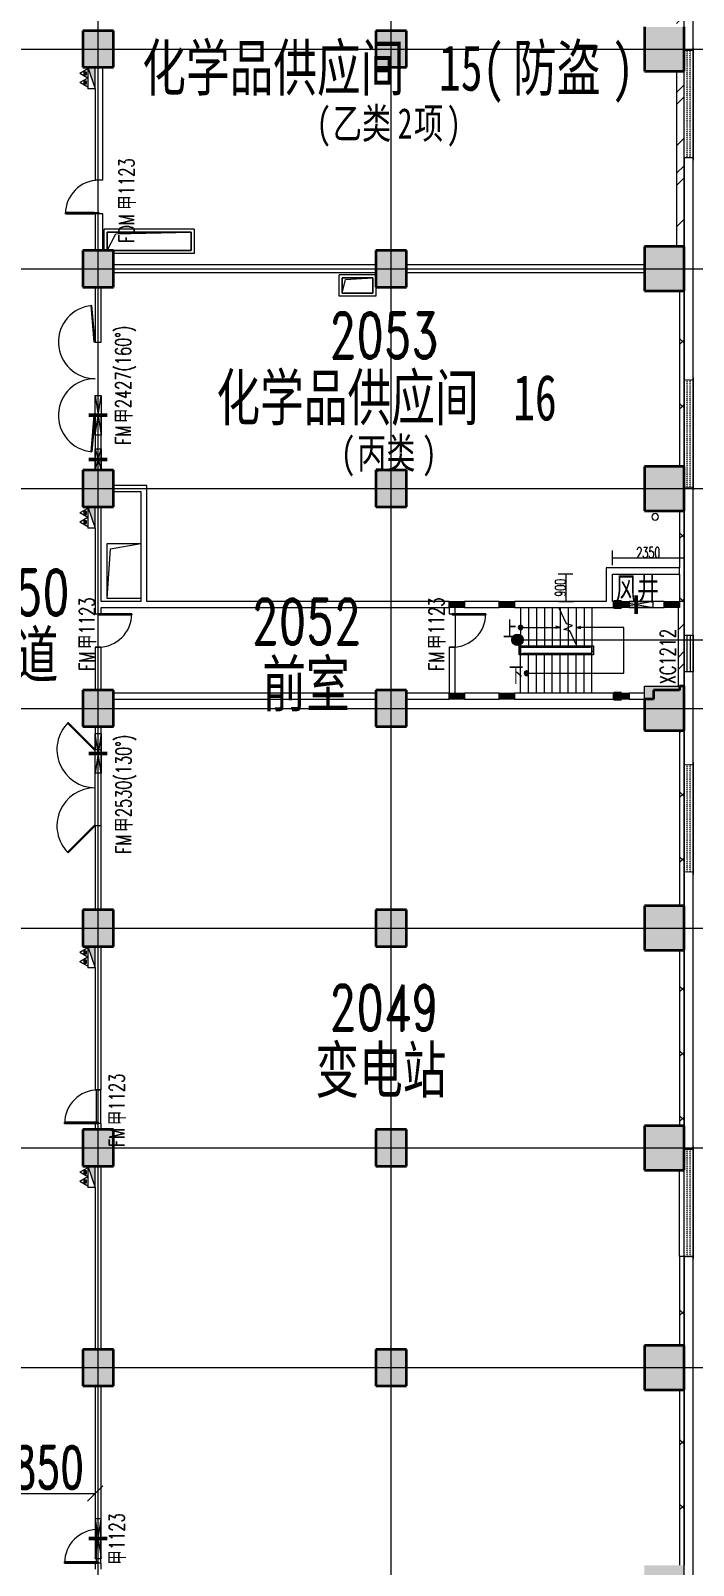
# Model space of a CAD drawing. Header units: millimetres. Extents: x -172041 to 399210, y -31706 to 192400.
# Drawn here: x 271390 to 293100, y 51125 to 101400 of the extents above; entities that cross this region are included whole.
import ezdxf

# ---------------------------------------------------------------- set-up
doc = ezdxf.new("R2010")
doc.units = ezdxf.units.MM
for name, pattern in [('DASH-2', [1.6, 0.8, -0.8]), ('架空线', [3.97, 2.38, -1.59]), ('轴网线', [22.04, 18.38, -1.83, 0, -1.83])]:
    doc.linetypes.add(name, pattern=pattern)
doc.layers.get('0').update_dxf_attribs({"color": 8})
doc.layers.get('Defpoints').update_dxf_attribs({"color": 8})
for name, color, linetype, lineweight in [('A-ANNO-DIMS', 8, 'Continuous', 9), ('A-ANNO-NOTE', 8, 'Continuous', 5), ('A-AREA-IDEN', 8, 'Continuous', 9), ('A-DETL-GENF', 8, 'Continuous', 18), ('A-DOOR', 8, 'Continuous', 5), ('A-DOOR-IDEN', 8, 'Continuous', 9), ('A-DOOR-OPNG', 8, 'Continuous', 5), ('A-FLOR', 8, 'Continuous', 5), ('A-FLOR-HRAL', 8, 'Continuous', 5), ('A-GENM', 8, 'Continuous', 5), ('A-GLAZ', 8, 'Continuous', 5), ('A-GLAZ-IDEN', 8, 'Continuous', 9), ('A-WALL', 8, 'Continuous', 5), ('A-WALL-FNSH', 8, 'Continuous', 9), ('A-WALL-PATT', 8, 'Continuous', 9), ('M-EQPM', 8, 'Continuous', 5), ('P-PIPE', 8, 'Continuous', 5), ('S-COLS', 8, 'Continuous', 5), ('S-GRID', 8, 'Continuous', 9), ('S-STRS', 8, 'Continuous', 5), ('S-STRS-MBND', 8, 'Continuous', 5)]:
    doc.layers.add(name, color=color, linetype=linetype, lineweight=lineweight)
doc.styles.add('RomanD', font='romand__.ttf', dxfattribs={"width": 0.7, "height": 1500})
doc.styles.add('RomanD_2', font='romand__.ttf', dxfattribs={"width": 0.65, "height": 350})
doc.styles.add('RomanD_3', font='romand__.ttf', dxfattribs={"width": 0.65, "height": 1400})
doc.styles.add('RomanD_4', font='romand__.ttf', dxfattribs={"width": 0.7, "height": 500})
doc.styles.add('仿宋', font='', dxfattribs={"width": 0.7, "height": 500})
doc.styles.add('仿宋_2', font='', dxfattribs={"width": 0.7, "height": 1500})
doc.styles.add('仿宋_5', font='', dxfattribs={"width": 0.7, "height": 1000})
doc.styles.add('仿宋_6', font='', dxfattribs={"width": 0.7, "height": 750})
doc.styles.add('微软雅黑', font='Microsoft YaHei.ttf', dxfattribs={"width": 0.7, "height": 500})
doc.styles.get('仿宋').set_extended_font_data('FangSong')
doc.styles.get('仿宋_2').set_extended_font_data('FangSong')
doc.styles.get('仿宋_5').set_extended_font_data('FangSong')
doc.styles.get('仿宋_6').set_extended_font_data('FangSong')
doc.dimstyles.new('0_5', dxfattribs={"dimscale": 304.8, "dimtxt": 351.251157, "dimasz": 0, "dimexe": 0.82021, "dimexo": 0.0625, "dimgap": 0, "dimtad": 1, "dimdec": 0, "dimzin": 0, "dimdsep": 46, "dimtxsty": 'RomanD_2', "dimblk1": 'NONE', "dimblk2": 'NONE', "dimsah": 1, "dimcen": 0.09, "dimazin": 0, "dimtfac": 1, "dimtdec": 4, "dimtix": 1, "dimtmove": 0, "dimatfit": 3, "dimfxl": 0.82021, "dimfxlon": 1, "dimtvp": 1, "dimtolj": 1, "dimtzin": 0, "dimlwd": 18, "dimlwe": 18, "dimarcsym": 2})
doc.dimstyles.new('对角线_-_1mm_仿宋', dxfattribs={"dimscale": 304.8, "dimtxt": 1405.004626, "dimasz": 1.64042, "dimexe": 1.64042, "dimexo": 0.0625, "dimgap": 0.492126, "dimtad": 1, "dimdec": 0, "dimzin": 0, "dimdsep": 46, "dimtxsty": 'RomanD_3', "dimblk1": 'OBLIQUE', "dimblk2": 'OBLIQUE', "dimsah": 1, "dimcen": 0.09, "dimazin": 0, "dimtfac": 1, "dimtdec": 4, "dimtix": 1, "dimtmove": 0, "dimatfit": 3, "dimfxl": 3.28084, "dimfxlon": 1, "dimtvp": 1, "dimtolj": 1, "dimtzin": 0, "dimlwd": 18, "dimlwe": 18, "dimarcsym": 2})
pattern_1 = [(45, (-5e-09, 2e-10), (-1325.825, 1325.825), []), (45, (-5e-09, 400), (-1325.825, 1325.825), []), (45, (-5e-09, 1300), (-1325.825, 1325.825), [1875, -625])]
pattern_2 = [(45, (-5e-09, 2e-10), (-1060.66, 1060.66), []), (135, (-5e-09, 2e-10), (-1060.66, -1060.66), [])]

# ---------------------------------------------------------------- blocks, each defined once
blk = doc.blocks.new('X-AR-F3-00-W-002_HLP2_rvt-1-LAY-2F-1_500-A')
at = {"layer": 'P-PIPE', "color": 96, "true_color": 0x007f00}
for start, end in [(0, 180), (180, 0)]:
    blk.add_arc((291850, 85475), 110, start, end, dxfattribs=at)
blk = doc.blocks.new('砼_柱_矩形 - 1000X1200-501527-LAY-2F-1_500-A')
at = {"layer": 'S-COLS', "lineweight": 15, "true_color": 0xc0c0c0}
blk.add_hatch(color=9, dxfattribs=at).paths.add_polyline_path([(-500, -600), (500, -600), (500, 600), (-500, 600), (-500, -100)], flags=0)
at = {"layer": 'S-COLS', "color": 7, "lineweight": 35}
for p, q in [((500, 600), (-500, 600)), ((-500, 600), (-500, -600)), ((500, -600), (500, 600)), ((-500, -600), (500, -600))]:
    blk.add_line(p, q, dxfattribs=at)
blk = doc.blocks.new('X-ST-F3-02-C-001_HLP2_rvt-1-LAY-2F-1_500-A')
at = {"layer": 'S-COLS', "true_color": 0xc0c0c0}
for points in [[(273100, 100200), (274100, 100200), (274100, 101400), (273100, 101400)], [(292550, 100075), (292800, 100075), (292800, 101525), (291500, 101525), (291500, 100075)], [(292550, 92875), (292800, 92875), (292800, 94325), (291500, 94325), (291500, 92875), (292528, 92875)], [(291500, 85675), (292800, 85675), (292800, 87125), (291500, 87125), (291500, 86529)], [(290500, 82500), (290750, 82500), (290750, 82700), (290500, 82695), (290500, 82679)], [(282700, 78600), (283700, 78600), (283700, 79800), (282700, 79800), (282700, 78880)], [(290750, 79500), (290750, 79700), (290500, 79700), (290500, 79500)], [(291500, 78475), (292800, 78475), (292800, 79925), (292650, 79925), (292650, 79800), (291800, 79800), (291800, 79500), (291500, 79500), (291500, 78887)], [(292800, 71275), (292800, 72725), (291500, 72725), (291500, 71275)], [(291500, 64075), (292800, 64075), (292800, 65525), (291500, 65525), (291500, 64760)], [(292650, 56875), (292800, 56875), (292800, 58325), (291500, 58325), (291500, 56875)], [(291500, 49675), (292800, 49675), (292800, 51125), (291500, 51125), (291500, 49800)]]:
    blk.add_hatch(color=9, dxfattribs=at).paths.add_polyline_path(points, flags=0)
at = {"layer": 'S-COLS', "true_color": 0x808080}
for points in [[(285300, 82500), (285600, 82500), (285600, 82700), (285100, 82700), (285100, 82500)], [(286990, 82500), (286990, 82700), (286740, 82700), (286740, 82500)], [(286990, 82500), (287240, 82500), (287240, 82700), (286990, 82700), (286990, 82568)], [(290750, 82500), (291000, 82500), (291000, 82700), (290750, 82700), (290750, 82657)], [(292150, 82500), (292650, 82500), (292650, 82700), (292150, 82700), (292150, 82538)], [(285600, 79500), (285600, 79700), (285100, 79700), (285100, 79500), (285300, 79500)], [(286990, 79500), (286990, 79700), (286740, 79700), (286740, 79500)], [(286990, 79500), (287240, 79500), (287240, 79700), (286990, 79700)], [(291000, 79500), (291000, 79700), (290750, 79700), (290750, 79500)], [(291527, 79500), (291800, 79500), (291800, 79800), (292650, 79800), (292650, 79925), (291500, 79925), (291500, 79500)]]:
    blk.add_hatch(color=8, dxfattribs=at).paths.add_polyline_path(points, flags=0)
at = {"layer": 'S-COLS', "color": 7, "lineweight": 35}
for p, q in [((274100, 101400), (273100, 101400)), ((273100, 101400), (273100, 100200)), ((274100, 100200), (274100, 101400)), ((291500, 101525), (291500, 100075)), ((292800, 100075), (292800, 101525)), ((273100, 100200), (274100, 100200)), ((291500, 100075), (292800, 100075)), ((292800, 94325), (291500, 94325)), ((291500, 94325), (291500, 92875)), ((292800, 92875), (292800, 94325)), ((291500, 92875), (292800, 92875)), ((292800, 87125), (291500, 87125)), ((291500, 87125), (291500, 85675)), ((292800, 85675), (292800, 87125)), ((291500, 85675), (292800, 85675)), ((290750, 82700), (290500, 82700)), ((290500, 82700), (290500, 82500)), ((290500, 82500), (290750, 82500)), ((290750, 82500), (290750, 82700)), ((283700, 79800), (282700, 79800)), ((282700, 79800), (282700, 78600)), ((283700, 78600), (283700, 79800)), ((290750, 79700), (290500, 79700)), ((290500, 79700), (290500, 79500)), ((290500, 79500), (290750, 79500)), ((290750, 79500), (290750, 79700)), ((291800, 79500), (291500, 79500)), ((291500, 79500), (291500, 78475)), ((292650, 79800), (291800, 79800)), ((291800, 79800), (291800, 79500)), ((292800, 79925), (292650, 79925)), ((292650, 79925), (292650, 79800)), ((292800, 78475), (292800, 79925)), ((282700, 78600), (283700, 78600)), ((291500, 78475), (292800, 78475)), ((292800, 72725), (291500, 72725)), ((291500, 72725), (291500, 71275)), ((292800, 71275), (292800, 72725)), ((291500, 71275), (292800, 71275)), ((292800, 65525), (291500, 65525)), ((291500, 65525), (291500, 64075)), ((292800, 64075), (292800, 65525)), ((291500, 64075), (292800, 64075)), ((292800, 58325), (291500, 58325)), ((291500, 58325), (291500, 56875)), ((292800, 56875), (292800, 58325)), ((291500, 56875), (292800, 56875))]:
    blk.add_line(p, q, dxfattribs=at)
at = {"layer": 'S-COLS', "color": 7, "lineweight": 15}
for p, q in [((285100, 82700), (285600, 82700)), ((285100, 82500), (285100, 82700)), ((285600, 82500), (285100, 82500)), ((285600, 82700), (285600, 82500)), ((286740, 82700), (286990, 82700)), ((286740, 82500), (286740, 82700)), ((286990, 82500), (286740, 82500)), ((286990, 82700), (287240, 82700)), ((286990, 82700), (286990, 82500)), ((287240, 82500), (286990, 82500)), ((287240, 82700), (287240, 82500)), ((290750, 82700), (291000, 82700)), ((291000, 82500), (290750, 82500)), ((291000, 82700), (291000, 82500)), ((292150, 82700), (292650, 82700)), ((292150, 82500), (292150, 82700)), ((292450, 82500), (292150, 82500)), ((292650, 82500), (292450, 82500)), ((292650, 82700), (292650, 82500)), ((285100, 79700), (285600, 79700)), ((285100, 79500), (285100, 79700)), ((285600, 79500), (285100, 79500)), ((285600, 79700), (285600, 79500)), ((286740, 79700), (286990, 79700)), ((286740, 79500), (286740, 79700)), ((286990, 79500), (286740, 79500)), ((286990, 79700), (287240, 79700)), ((286990, 79700), (286990, 79500)), ((287240, 79500), (286990, 79500)), ((287240, 79700), (287240, 79500)), ((290750, 79700), (291000, 79700)), ((291000, 79500), (290750, 79500)), ((291000, 79700), (291000, 79500)), ((291500, 79500), (291500, 79925)), ((291500, 79925), (292650, 79925))]:
    blk.add_line(p, q, dxfattribs=at)
at = {"lineweight": 15}
for p in [(283200, 100800), (273600, 93600), (283200, 93600), (273600, 86400), (283200, 86400), (273600, 79200), (273600, 72000), (283200, 72000), (273600, 64800), (283200, 64800), (273600, 57600), (283200, 57600)]:
    blk.add_blockref('砼_柱_矩形 - 1000X1200-501527-LAY-2F-1_500-A', p, dxfattribs=at)
blk = doc.blocks.new('栏杆扶手 - 栏杆扶手-1387014-LAY-2F-1_500-A')
at = {"layer": 'A-FLOR-HRAL', "lineweight": 15}
for p, q in [((289280, 81250), (289603, 81250)), ((289303, 81200), (289603, 81200))]:
    blk.add_line(p, q, dxfattribs=at)
blk = doc.blocks.new('顶部扶栏类型 - 顶部扶栏_内部_-1387022-LAY-2F-1_500-A')
at = {"layer": 'A-FLOR-HRAL', "lineweight": 15}
for p, q in [((287390, 81250), (287440, 81250)), ((287390, 81075), (287390, 81250)), ((287390, 80950), (287390, 81075)), ((287515, 80950), (287390, 80950)), ((287440, 81200), (287440, 81075)), ((287440, 81075), (287440, 81000)), ((287440, 81000), (287515, 81000)), ((287515, 81000), (289705, 81000)), ((287515, 81000), (287515, 80950)), ((289705, 80950), (287515, 80950)), ((289603.19314, 81200), (289603.19314, 81250)), ((289603.19314, 81250), (289705, 81250)), ((289705, 81200), (289603.19314, 81200)), ((289705, 81200), (289705, 81250)), ((289705, 81250), (289830, 81250)), ((289780, 81200), (289705, 81200)), ((289705, 81000), (289780, 81000)), ((289705, 81000), (289705, 80950)), ((289830, 80950), (289705, 80950)), ((289780, 81125), (289780, 81200)), ((289780, 81075), (289780, 81125)), ((289780, 81075), (289830, 81075)), ((289780, 81000), (289780, 81075)), ((289830, 81250), (289830, 81125)), ((289830, 81125), (289830, 81075)), ((289830, 81075), (289830, 80950))]:
    blk.add_line(p, q, dxfattribs=at)
blk = doc.blocks.new('顶部扶栏类型 - 顶部扶栏_内部_-V27-LAY-2F-1_500-A')
at = {"layer": 'A-FLOR-HRAL', "lineweight": 15}
for p, q in [((287390, 81250), (287440, 81250)), ((287390, 81075), (287390, 81250)), ((287390, 80950), (287390, 81075)), ((287515, 80950), (287390, 80950)), ((287440, 81075), (287440, 81200)), ((287440, 80975), (287440, 81075)), ((289705, 81000), (287515, 81000)), ((289705, 80950), (287515, 80950)), ((289603.19314, 81250), (289705, 81250)), ((289603.19314, 81200), (289705, 81200)), ((289705, 81250), (289830, 81250)), ((289780, 81000), (289705, 81000)), ((289830, 80950), (289705, 80950)), ((289780, 81225), (289780, 81125)), ((289780, 81125), (289780, 81075)), ((289780, 81075), (289780, 81000)), ((289830, 81250), (289830, 81125)), ((289830, 81125), (289830, 81075)), ((289830, 81075), (289830, 80950))]:
    blk.add_line(p, q, dxfattribs=at)
blk = doc.blocks.new('顶部扶栏类型 - 顶部扶栏_内部_-1387067-LAY-2F-1_500-A')
at = {"layer": 'A-FLOR-HRAL', "lineweight": 15}
for p, q in [((287440, 81200), (287440, 81250)), ((287440, 81250), (287660, 81250)), ((287660, 81200), (287440, 81200)), ((287660, 81250), (287660, 81200))]:
    blk.add_line(p, q, dxfattribs=at)
blk = doc.blocks.new('顶部扶栏类型 - 顶部扶栏_内部_-V28-LAY-2F-1_500-A')
at = {"layer": 'A-FLOR-HRAL', "lineweight": 15}
for p, q in [((287440, 81250), (287440, 81200)), ((287440, 81250), (289280, 81250)), ((287440, 81200), (289303, 81200)), ((289303, 81200), (289280, 81250))]:
    blk.add_line(p, q, dxfattribs=at)
blk = doc.blocks.new('上楼梯路径-B - 顺砌剖面-1862824-LAY-2F-1_500-A')
at = {"layer": 'A-DETL-GENF', "true_color": 0x808080}
blk.add_hatch(color=8, dxfattribs=at).paths.add_polyline_path([(0, 307), (-38, 297), (-65, 270), (-75, 232), (-65, 200), (-53, 179), (-19, 160), (19, 160), (53, 179), (72, 213), (72, 242), (65, 270), (37, 297), (19, 302)], flags=0)
at = {"layer": 'A-DETL-GENF'}
for p, q in [((-1300, 232), (-1155, 271)), ((-75, 232), (-1300, 232)), ((-1300, 232), (-1155, 193)), ((53, 232), (-70, 232))]:
    blk.add_line(p, q, dxfattribs=at)
for start, end in [(360, 180), (180, 360)]:
    blk.add_arc((0, 232), 75, start, end, dxfattribs=at)
blk = doc.blocks.new('下楼梯路径-D - 顺砌剖面-1884693-LAY-2F-1_500-A')
at = {"layer": 'A-DETL-GENF', "true_color": 0x808080}
blk.add_hatch(color=8, dxfattribs=at).paths.add_polyline_path([(671, 1236), (634, 1226), (605, 1194), (599, 1180), (605, 1127), (606, 1123), (634, 1096), (671, 1086), (704, 1096), (724, 1108), (736, 1123), (746, 1161), (736, 1198), (709, 1226), (691, 1231)], flags=0)
at = {"layer": 'A-DETL-GENF'}
for p, q in [((599, 1161), (-2515, 1161)), ((-2515, 1161), (-2515, -339)), ((671, 1161), (599, 1161)), ((-2515, -339), (-964, -339)), ((-964, -339), (-1109, -300)), ((-964, -339), (-1109, -378))]:
    blk.add_line(p, q, dxfattribs=at)
for start, end in [(0, 180), (180, 360)]:
    blk.add_arc((671, 1161), 75, start, end, dxfattribs=at)
blk = doc.blocks.new('AR-F3-00-STA-001_HLP2_rvt-1-LAY-2F-1_500-A')
at = {"layer": 'S-STRS', "lineweight": 15}
for p, q in [((287440, 82500), (287440, 81922)), ((287700, 82500), (287700, 81250)), ((287960, 82500), (287960, 81250)), ((288220, 82500), (288220, 81250)), ((288480, 82500), (288480, 81250)), ((288740, 82500), (288740, 82408)), ((289000, 82500), (289000, 81950)), ((289260, 82500), (289260, 81292)), ((289520, 82500), (289520, 81250)), ((289780, 82500), (289780, 81250)), ((285300, 82260), (285300, 81200)), ((288740, 82408), (288740, 81250)), ((289000, 81950), (289000, 81850)), ((287440, 81917), (287440, 81775)), ((287440, 81775), (287440, 81250)), ((289000, 81850), (289000, 81750)), ((289000, 81750), (289000, 81250)), ((287440, 79700), (287440, 80950)), ((287700, 80383), (287700, 80950)), ((287960, 79700), (287960, 80950)), ((288220, 79700), (288220, 80950)), ((288480, 79700), (288480, 80950)), ((288740, 79700), (288740, 80950)), ((289000, 79700), (289000, 80950)), ((289260, 81292), (289260, 81250)), ((289260, 79700), (289260, 80950)), ((289520, 79700), (289520, 80950)), ((289780, 79700), (289780, 80950)), ((287700, 80317), (287700, 80383)), ((287700, 79700), (287700, 80317))]:
    blk.add_line(p, q, dxfattribs=at)
at = {"layer": 'S-STRS', "linetype": '架空线', "lineweight": 15}
for p, q in [((287440, 82500), (287440, 81922)), ((287700, 82500), (287700, 81250)), ((287960, 82500), (287960, 81250)), ((288220, 82500), (288220, 81250)), ((288480, 82500), (288480, 81250)), ((288740, 82500), (288740, 82408)), ((289000, 82500), (289000, 81950)), ((289260, 82500), (289260, 81292)), ((289520, 82500), (289520, 81250)), ((289780, 82500), (289780, 81250)), ((288740, 82408), (288740, 81250)), ((289000, 81950), (289000, 81850)), ((287440, 81917), (287440, 81775)), ((287440, 81775), (287440, 81250)), ((289000, 81850), (289000, 81750)), ((289000, 81750), (289000, 81250)), ((287440, 79700), (287440, 80950)), ((287700, 80383), (287700, 80950)), ((287960, 79700), (287960, 80950)), ((288220, 79700), (288220, 80950)), ((288480, 79700), (288480, 80950)), ((288740, 79700), (288740, 80950)), ((289000, 79700), (289000, 80950)), ((289260, 81292), (289260, 81250)), ((289260, 79700), (289260, 80950)), ((289520, 79700), (289520, 80950)), ((289780, 79700), (289780, 80950)), ((287700, 80317), (287700, 80383)), ((287700, 79700), (287700, 80317))]:
    blk.add_line(p, q, dxfattribs=at)
at = {"layer": 'S-STRS-MBND', "lineweight": 15}
for p, q in [((288947, 81963), (288697, 82500)), ((289142, 81916), (288947, 81963)), ((288858, 81784), (289142, 81916)), ((289053, 81737), (288858, 81784)), ((289280, 81250), (289053, 81737))]:
    blk.add_line(p, q, dxfattribs=at)
at = {"lineweight": 15, "rotation": 180}
for name, p in [('上楼梯路径-B - 顺砌剖面-1862824-LAY-2F-1_500-A', (287440, 82082)), ('下楼梯路径-D - 顺砌剖面-1884693-LAY-2F-1_500-A', (288305, 81511))]:
    blk.add_blockref(name, p, dxfattribs=at)
at = {"color": 163, "lineweight": 15, "true_color": 0x667fcc}
for name in ['顶部扶栏类型 - 顶部扶栏_内部_-1387022-LAY-2F-1_500-A', '顶部扶栏类型 - 顶部扶栏_内部_-V27-LAY-2F-1_500-A', '顶部扶栏类型 - 顶部扶栏_内部_-1387067-LAY-2F-1_500-A', '顶部扶栏类型 - 顶部扶栏_内部_-V28-LAY-2F-1_500-A', '栏杆扶手 - 栏杆扶手-1387014-LAY-2F-1_500-A']:
    blk.add_blockref(name, (0, 0), dxfattribs=at)
at = {"layer": 'A-ANNO-NOTE', "color": 7, "lineweight": 15, "char_height": 500, "width": 673.42, "attachment_point": 1, "style": '仿宋'}
for s, insert in [('\\f仿宋|b0|i0|c134|p49|;\\W.7;上', (286861, 82053)), ('\\f仿宋|b0|i0|c134|p49|;\\W.7;下', (287055, 80553))]:
    blk.add_mtext(s, dxfattribs=dict(at, insert=insert))
blk = doc.blocks.new('单扇平开防火门_带观察窗 - FM甲1123-4703356-LAY-2F-1_500-A')
at = {"layer": 'A-DOOR'}
for p, q in [((510, -1100), (510, 0)), ((550, 0), (510, 0)), ((510, 0), (510, -700)), ((550, -700), (550, 0)), ((510, 0), (550, 0)), ((550, 0), (550, -1100)), ((510, -700), (510, -900)), ((510, -900), (510, -1100)), ((550, -900), (550, -700)), ((550, -1100), (550, -900)), ((550, -1100), (510, -1100)), ((510, -1100), (550, -1100))]:
    blk.add_line(p, q, dxfattribs=at)
blk.add_arc((550, 0), 1100, 180, 270, dxfattribs=at)
at = {"layer": 'A-DOOR-OPNG'}
for p, q in [((-550, 100), (-550, -100)), ((550, 99), (550, -100))]:
    blk.add_line(p, q, dxfattribs=at)
blk = doc.blocks.new('单扇平开防火门_带观察窗 - FM甲1123-4715513-LAY-2F-1_500-A')
at = {"layer": 'A-DOOR'}
for p, q in [((510, -1100), (510, 0)), ((550, 0), (510, 0)), ((510, 0), (510, -700)), ((550, -700), (550, 0)), ((510, 0), (550, 0)), ((550, 0), (550, -1100)), ((510, -700), (510, -900)), ((510, -900), (510, -1100)), ((550, -900), (550, -700)), ((550, -1100), (550, -900)), ((550, -1100), (510, -1100)), ((510, -1100), (550, -1100))]:
    blk.add_line(p, q, dxfattribs=at)
blk.add_arc((550, 0), 1100, 180, 270, dxfattribs=at)
at = {"layer": 'A-DOOR-OPNG'}
for p, q in [((-550, 100), (-550, -100)), ((-550, 80), (550, 80)), ((550, 99), (550, -100)), ((-550, -70), (550, -70))]:
    blk.add_line(p, q, dxfattribs=at)
blk = doc.blocks.new('双扇平开门-角度可调 - FM甲2427_160__-4636703-LAY-2F-1_500-A')
at = {"layer": 'A-DOOR'}
for p, q in [((-1200, 100), (-2395, 205)), ((-2392, 234), (-1197, 130)), ((-1197, 130), (-1200, 100)), ((1197, 130), (2392, 234)), ((1200, 100), (1197, 130)), ((1200, 100), (2395, 205))]:
    blk.add_line(p, q, dxfattribs=at)
for centre, start, end in [((-1200, 100), 360, 175), ((1200, 100), 5, 180)]:
    blk.add_arc(centre, 1200, start, end, dxfattribs=at)
blk = doc.blocks.new('单扇平开防火门_带观察窗 - FDM甲1123-4909654-LAY-2F-1_500-A')
at = {"layer": 'A-DOOR'}
for p, q in [((510, -1100), (510, 0)), ((510, 0), (550, 0)), ((510, -150), (510, -700)), ((550, 0), (550, -1100)), ((550, -700), (550, -150)), ((510, -700), (510, -900)), ((510, -900), (510, -1100)), ((550, -900), (550, -700)), ((550, -1100), (550, -900)), ((550, -1100), (510, -1100)), ((510, -1100), (550, -1100))]:
    blk.add_line(p, q, dxfattribs=at)
blk.add_arc((550, 0), 1100, 180, 270, dxfattribs=at)
at = {"layer": 'A-DOOR-OPNG'}
for p, q in [((-550, 125), (-550, -125)), ((550, 124), (550, -125))]:
    blk.add_line(p, q, dxfattribs=at)
blk = doc.blocks.new('双扇平开门-角度可调 - FM甲2530_130__-4911531-LAY-2F-1_500-A')
at = {"layer": 'A-DOOR'}
for p, q in [((-1250, 100), (-2134, 984)), ((-2112, 1005), (-1229, 121)), ((1229, 121), (2112, 1005)), ((1250, 100), (2134, 984)), ((-1229, 121), (-1250, 100)), ((-1250, 100), (1250, 100)), ((1250, 100), (1229, 121)), ((-1250, -100), (1250, -100))]:
    blk.add_line(p, q, dxfattribs=at)
for centre, start, end in [((-1250, 100), 360, 135), ((1250, 100), 45, 180)]:
    blk.add_arc(centre, 1250, start, end, dxfattribs=at)
blk = doc.blocks.new('单扇窗 - XC1212-4534988-LAY-2F-1_500-A')
at = {"layer": 'A-GLAZ'}
for p, q in [((-600, -155), (-600, 145)), ((-600, 145), (600, 145)), ((-600, 45), (600, 45)), ((600, 145), (600, -155)), ((600, -55), (-600, -55)), ((600, -155), (-600, -155))]:
    blk.add_line(p, q, dxfattribs=at)
blk = doc.blocks.new('楼板洞口-A - F03-翻边100-4034100-LAY-2F-1_500-A')
at = {"layer": 'A-GENM'}
for p, q in [((-100, -100), (-100, 600)), ((1100, 600), (-100, 600)), ((0, 0), (0, 500)), ((0, 500), (1000, 500)), ((0, 500), (0, 0)), ((1000, 500), (0, 500)), ((0, 0), (100, 450)), ((1000, 0), (0, 0)), ((0, 0), (1000, 0)), ((100, 450), (1000, 500)), ((1000, 500), (1000, 0)), ((1000, 0), (1000, 500)), ((1100, 200), (1100, -100)), ((1100, -100), (-100, -100))]:
    blk.add_line(p, q, dxfattribs=at)
blk = doc.blocks.new('楼板洞口-A - F03-翻边100-4494795-LAY-2F-1_500-A')
at = {"layer": 'A-GENM'}
for p, q in [((-100, 0), (-100, 700)), ((2850, 700), (-100, 700)), ((0, 0), (0, 600)), ((0, 600), (2750, 600)), ((0, 600), (0, 0)), ((2750, 600), (0, 600)), ((0, 0), (275, 540)), ((275, 540), (2750, 600)), ((2750, 600), (2750, 0)), ((2750, 0), (2750, 600)), ((2850, 700), (2850, -100)), ((2750, 0), (200, 0)), ((200, 0), (2750, 0)), ((2850, -100), (200, -100))]:
    blk.add_line(p, q, dxfattribs=at)
blk = doc.blocks.new('楼板洞口-A - F01-无翻边-4499192-LAY-2F-1_500-A')
at = {"layer": 'A-GENM'}
for p, q in [((0, 0), (0, 1800)), ((0, 1800), (1100, 1800)), ((0, 0), (110, 1620)), ((110, 1620), (1100, 1800)), ((1100, 0), (0, 0))]:
    blk.add_line(p, q, dxfattribs=at)
blk = doc.blocks.new('室内消火栓箱_带灭火器__左右式_ - SG24D65-P-V63-LAY-2F-1_500-A')
at = {"layer": 'A-DETL-GENF', "lineweight": 5}
blk.add_hatch(color=256, dxfattribs=at).paths.add_polyline_path([(350, 0), (-350, 0), (-350, -240)], flags=0)
h = blk.add_hatch(color=256, dxfattribs=at)
h.paths.add_polyline_path([(195, -280), (105, -280), (105, -370), (195, -370)], flags=0)
h.paths.add_polyline_path([(-105, -280), (-195, -280), (-195, -370), (-105, -370)], flags=0)
for p, q in [((350, 0), (-350, 0)), ((-350, -240), (350, 0)), ((-350, -240), (350, 0)), ((350, 0), (-350, 0)), ((-350, -240), (350, -240)), ((-300, -240), (-150, -500)), ((-105, -280), (-195, -280)), ((-195, -280), (-195, -370)), ((-195, -370), (-105, -370)), ((0, -240), (-150, -500)), ((-105, -370), (-105, -280)), ((0, -240), (150, -500)), ((195, -280), (105, -280)), ((105, -280), (105, -370)), ((105, -370), (195, -370)), ((300, -240), (150, -500)), ((195, -370), (195, -280))]:
    blk.add_line(p, q, dxfattribs=at)
at = {"layer": 'M-EQPM'}
blk.add_line((350, 0), (350, -240), dxfattribs=at)
blk = doc.blocks.new('百叶窗-带贴面 - BYC3618-4660152-LAY-2F-1_500-A')
at = {"layer": 'A-GLAZ'}
for p, q in [((-1829, 250), (1851, 250)), ((1851, 250), (-1829, 250))]:
    blk.add_line(p, q, dxfattribs=at)
at = {"layer": 'A-GLAZ', "linetype": 'DASH-2'}
for p, q in [((-1749, -50), (-1749, 250)), ((1771, 250), (-1749, 250)), ((1771, 150), (-1749, 150)), ((1771, 50), (-1749, 50)), ((1771, -50), (1771, 250)), ((1771, -50), (-1749, -50))]:
    blk.add_line(p, q, dxfattribs=at)
blk = doc.blocks.new('矩形墙洞-D - F06-4486145-LAY-2F-1_500-A')
at = {"layer": 'A-GENM'}
for p, q in [((-525, -100), (-525, 100)), ((-525, 100), (775, 100)), ((775, -100), (-525, 100)), ((-525, -100), (775, 100)), ((775, 100), (775, -100)), ((775, -100), (-525, -100))]:
    blk.add_line(p, q, dxfattribs=at)
at = {"layer": 'A-GENM', "color": 7, "lineweight": 50}
blk.add_line((125, 300), (125, -300), dxfattribs=at)
blk = doc.blocks.new('矩形墙洞-D - F07-4911431-LAY-2F-1_500-A')
at = {"layer": 'A-GENM'}
for p, q in [((775, 100), (-525, 100)), ((-525, 100), (-525, -100)), ((775, 100), (-525, -100)), ((-525, 100), (775, -100)), ((775, -100), (775, 100)), ((-525, -100), (775, -100))]:
    blk.add_line(p, q, dxfattribs=at)
at = {"layer": 'A-GENM', "color": 7, "lineweight": 50}
blk.add_line((125, -300), (125, 300), dxfattribs=at)
blk = doc.blocks.new('百叶窗-带贴面 - BYC3608-4826285-LAY-2F-1_500-A')
at = {"layer": 'A-GLAZ'}
for p, q in [((-1829, 250), (1851, 250)), ((1851, 250), (-1829, 250))]:
    blk.add_line(p, q, dxfattribs=at)
at = {"layer": 'A-GLAZ', "linetype": 'DASH-2'}
for p, q in [((-1749, -50), (-1749, 250)), ((1771, 250), (-1749, 250)), ((1771, 150), (-1749, 150)), ((1771, 50), (-1749, 50)), ((1771, -50), (1771, 250)), ((1771, -50), (-1749, -50))]:
    blk.add_line(p, q, dxfattribs=at)
blk = doc.blocks.new('矩形墙洞-D - F01-4899605-LAY-2F-1_500-A')
at = {"layer": 'A-GENM'}
for p, q in [((-425, -100), (-425, 100)), ((-425, 100), (350, 100)), ((350, -41), (-425, 100)), ((-425, -100), (350, 41)), ((350, -100), (-425, -100))]:
    blk.add_line(p, q, dxfattribs=at)
at = {"layer": 'A-GENM', "color": 7, "lineweight": 50}
blk.add_line((125, 300), (125, -300), dxfattribs=at)
blk = doc.blocks.new('矩形墙洞-D - F01-4899639-LAY-2F-1_500-A')
at = {"layer": 'A-GENM'}
for p, q in [((-225, -100), (-225, 100)), ((-225, 100), (475, 100)), ((475, -100), (-225, 100)), ((-225, -100), (475, 100)), ((475, -100), (-225, -100))]:
    blk.add_line(p, q, dxfattribs=at)
at = {"layer": 'A-GENM', "color": 7, "lineweight": 50}
blk.add_line((125, 300), (125, -300), dxfattribs=at)
blk = doc.blocks.new('矩形墙洞-D - F01-4899638-LAY-2F-1_500-A')
at = {"layer": 'A-GENM'}
for p, q in [((-525, -100), (-525, 100)), ((-525, 100), (775, 100)), ((775, -100), (-525, 100)), ((-525, -100), (775, 100)), ((775, 100), (775, -100)), ((775, -100), (-525, -100))]:
    blk.add_line(p, q, dxfattribs=at)
at = {"layer": 'A-GENM', "color": 7, "lineweight": 50}
blk.add_line((125, 300), (125, -300), dxfattribs=at)
blk = doc.blocks.new('_Oblique')
at = {"color": 0, "linetype": 'ByBlock', "lineweight": -2}
blk.add_line((-0.5, -0.5), (0.5, 0.5), dxfattribs=at)
blk = doc.blocks.new('DIMBLOCK5-LAY-2F-1_500-A')
at = {"layer": 'A-ANNO-DIMS', "color": 0, "lineweight": 18, "transparency": 16777216}
for p, q in [((269650, 54462), (269650, 52981)), ((273500, 54462), (273500, 52981)), ((269650, 53481), (273500, 53481))]:
    blk.add_line(p, q, dxfattribs=at)
at = {"layer": 'Defpoints', "color": 0, "transparency": 16777216}
for p in [(269650, 54481), (273500, 54481), (273500, 53481)]:
    blk.add_point(p, dxfattribs=at)
at = {"layer": 'A-ANNO-DIMS', "color": 0, "lineweight": 18, "transparency": 16777216, "xscale": 500.0000000000001, "yscale": 500.0000000000001, "zscale": 500.0000000000001, "rotation": 180}
blk.add_blockref('_Oblique', (269650, 53481), dxfattribs=at)
at = {"layer": 'A-ANNO-DIMS', "color": 0, "lineweight": 18, "transparency": 16777216, "xscale": 500.0000000000001, "yscale": 500.0000000000001, "zscale": 500.0000000000001}
blk.add_blockref('_Oblique', (273500, 53481), dxfattribs=at)
at = {"layer": 'A-ANNO-DIMS', "color": 0, "lineweight": 18, "transparency": 16777216, "insert": (271575, 54331), "char_height": 1400, "width": 3890.78, "attachment_point": 5, "style": 'RomanD_3'}
blk.add_mtext('\\A1;3850', dxfattribs=at)
blk = doc.blocks.new('DIMBLOCK34-LAY-2F-1_500-A')
at = {"layer": 'A-ANNO-DIMS', "color": 0, "lineweight": 18, "transparency": 16777216}
for p, q in [((289154, 83600), (288673, 83600)), ((288923, 83600), (288923, 82700)), ((288692, 82700), (289173, 82700))]:
    blk.add_line(p, q, dxfattribs=at)
at = {"layer": 'Defpoints', "color": 0, "transparency": 16777216}
for p in [(289173, 83600), (288673, 82700), (288923, 82700)]:
    blk.add_point(p, dxfattribs=at)
at = {"layer": 'A-ANNO-DIMS', "color": 0, "lineweight": 18, "transparency": 16777216, "insert": (288748, 83150), "char_height": 350, "width": 729.52, "attachment_point": 5, "rotation": 90, "style": 'RomanD_2'}
blk.add_mtext('\\A1;900', dxfattribs=at)
blk = doc.blocks.new('_None')
blk = doc.blocks.new('DIMBLOCK35-LAY-2F-1_500-A')
at = {"layer": 'A-ANNO-DIMS', "color": 0, "lineweight": 18, "transparency": 16777216}
for p, q in [((290450, 83895), (290450, 84376)), ((290450, 84126), (292800, 84126)), ((292800, 83895), (292800, 84376))]:
    blk.add_line(p, q, dxfattribs=at)
at = {"layer": 'Defpoints', "color": 0, "transparency": 16777216}
for p in [(292800, 84126), (290450, 83876), (292800, 83876)]:
    blk.add_point(p, dxfattribs=at)
at = {"layer": 'A-ANNO-DIMS', "color": 0, "lineweight": 18, "transparency": 16777216, "insert": (291625, 84301), "char_height": 350, "width": 972.7, "attachment_point": 5, "style": 'RomanD_2'}
blk.add_mtext('\\A1;2350', dxfattribs=at)

msp = doc.modelspace()

# ---------------------------------------------------------------- hatches: boundary and pattern name
at = {"layer": 'A-AREA-IDEN', "lineweight": 18}
h = msp.add_hatch(color=256, dxfattribs=at)
edge = h.paths.add_edge_path(flags=0)
edge.add_arc((287339.7, 81442.4), 187.5, 0, 360)
at = {"layer": 'A-WALL-PATT', "lineweight": 5}
h = msp.add_hatch(dxfattribs=at)
h.set_pattern_fill('FP_10', color=256, style=0, pattern_type=2)
h.set_pattern_definition(pattern_1)
h.paths.add_polyline_path([(292800, 94325), (292800, 100075), (292550, 100075), (292550, 94325), (292789.4, 94325)], flags=0)
h.paths.add_polyline_path([(292662.2, 101525), (292800, 101525), (292800, 107275), (292550, 107275), (292550, 101525)], flags=0)
h.paths.add_polyline_path([(292578.1, 108725), (292800, 108725), (292800, 114475), (292550, 114475), (292550, 108725), (292570.5, 108725)], flags=0)
h = msp.add_hatch(dxfattribs=at)
h.set_pattern_fill('FP_12', color=256, style=0, pattern_type=2)
h.set_pattern_definition(pattern_2)
h.paths.add_polyline_path([(292734.9, 82700), (292800, 82700), (292800, 85675), (292650, 85675), (292650, 82700)], flags=0)
h.paths.add_polyline_path([(292800, 87125), (292800, 92875), (292650, 92875), (292650, 87125), (292701.6, 87125)], flags=0)
h = msp.add_hatch(dxfattribs=at)
h.set_pattern_fill('FP_10', color=256, style=0, pattern_type=2)
h.set_pattern_definition(pattern_1)
h.paths.add_polyline_path([(292600, 79925), (292800, 79925), (292800, 82700), (292650, 82700), (292650, 82500), (292600, 82500), (292600, 81441)], flags=0)
h = msp.add_hatch(dxfattribs=at)
h.set_pattern_fill('FP_12', color=256, style=0, pattern_type=2)
h.set_pattern_definition(pattern_2)
h.paths.add_polyline_path([(292664.7, 1450), (292800, 1450), (292800, 6475), (292650, 6475), (292650, 1450)], flags=0)
h.paths.add_polyline_path([(292738, 7925), (292800, 7925), (292796.8, 13675), (292650, 13675), (292650, 7925)], flags=0)
h.paths.add_polyline_path([(292800, 15125), (292800, 20875), (292650, 20875), (292650, 15125), (292780, 15125)], flags=0)
h.paths.add_polyline_path([(292650, 22325), (292800, 22325), (292800, 26350), (292650, 26350), (292650, 25468.4)], flags=0)
h.paths.add_polyline_path([(292725, 27850), (292800, 27850), (292796, 28075), (292650, 28075), (292650, 27850)], flags=0)
h.paths.add_polyline_path([(292650, 29525), (292800, 29525), (292800, 35275), (292650, 35275), (292650, 33915.4)], flags=0)
h.paths.add_polyline_path([(292650, 40100), (292800, 40100), (292800, 42475), (292650, 42475), (292650, 40733.7)], flags=0)
h.paths.add_polyline_path([(292650, 43925), (292800, 43925), (292800, 49675), (292650, 49675), (292650, 44125)], flags=0)
h.paths.add_polyline_path([(292665, 51125), (292800, 51125), (292800, 56875), (292650, 56875), (292650, 51125)], flags=0)
h.paths.add_polyline_path([(292761.1, 58325), (292800, 58325), (292800, 61240), (292650, 61240), (292650, 58325)], flags=0)
h.paths.add_polyline_path([(292792.2, 65525), (292800, 65525), (292800, 71275), (292650, 71275), (292650, 65525)], flags=0)
h.paths.add_polyline_path([(292800, 72725), (292800, 78475), (292650, 78475), (292650, 72725), (292718.9, 72725)], flags=0)

# ---------------------------------------------------------------- linework, layer by layer
at = {"layer": 'A-AREA-IDEN', "lineweight": 18}
msp.add_line((287339.7, 81442.4), (296796.2, 81442.4), dxfattribs=at)
msp.add_circle((287339.7, 81442.4), 187.5, dxfattribs=at)
at = {"layer": 'A-FLOR'}
for p, q in [((273900, 84600), (275000, 84600)), ((273900, 82800), (273900, 84600)), ((275000, 82800), (273900, 82800))]:
    msp.add_line(p, q, dxfattribs=at)
at = {"layer": 'A-WALL'}
for p, q in [((293100, 100760), (293100, 97240)), ((292650, 83600), (292650, 83800)), ((292800, 82700), (292650, 82700)), ((293100, 64760), (293100, 61240)), ((292650, 61240), (292650, 64075))]:
    msp.add_line(p, q, dxfattribs=at)
at = {"layer": 'A-WALL', "lineweight": 9}
for p, q in [((273750, 96500), (273750, 100200)), ((292550, 100075), (292550, 94325)), ((292800, 94325), (292800, 100075)), ((273500, 99500), (273500, 96500)), ((273500, 95400), (273500, 94200)), ((273750, 94200), (273750, 95400)), ((282700, 93725), (274100, 93725)), ((291500, 93725), (283700, 93725)), ((274100, 93475), (282700, 93475)), ((283700, 93475), (291500, 93475)), ((273500, 93000), (273500, 91200)), ((273700, 91200), (273700, 93000)), ((292650, 92875), (292650, 87125)), ((292800, 92875), (292800, 87125)), ((292800, 87125), (292800, 92875)), ((273500, 91200), (273700, 91200)), ((273700, 88800), (273500, 88800)), ((273500, 88800), (273500, 87000)), ((273700, 87000), (273700, 88800)), ((275200, 86500), (274100, 86500)), ((275200, 82700), (275200, 86500)), ((274100, 86300), (275000, 86300)), ((275000, 86300), (275000, 82700)), ((273700, 82700), (273700, 85800)), ((292650, 85675), (292650, 83800)), ((292800, 85675), (292800, 79925)), ((292800, 79925), (292800, 85675)), ((273500, 85100), (273500, 82300)), ((290250, 83800), (290250, 82700)), ((292650, 83800), (290250, 83800)), ((290450, 82700), (290450, 83600)), ((290450, 83600), (292650, 83600)), ((292650, 83600), (292650, 82700)), ((275000, 82700), (273700, 82700)), ((273700, 82500), (285100, 82500)), ((273700, 82300), (273700, 82500)), ((285100, 82700), (275200, 82700)), ((285100, 82500), (285100, 82300)), ((285300, 82300), (285300, 82500)), ((286740, 82700), (285600, 82700)), ((285600, 82500), (286740, 82500)), ((290250, 82700), (287240, 82700)), ((287240, 82500), (290500, 82500)), ((290500, 82700), (290450, 82700)), ((292150, 82700), (291000, 82700)), ((291000, 82500), (292150, 82500)), ((292600, 82500), (292600, 79925)), ((273500, 82300), (273600, 82300)), ((285100, 82300), (285200, 82300)), ((273700, 81200), (273500, 81200)), ((273500, 81200), (273500, 79800)), ((273700, 79800), (273700, 81200)), ((285300, 81200), (285100, 81200)), ((285100, 81200), (285100, 79700)), ((285300, 79700), (285300, 81200)), ((282700, 79700), (274100, 79700)), ((274100, 79500), (282700, 79500)), ((285100, 79700), (283700, 79700)), ((283700, 79500), (285100, 79500)), ((286740, 79700), (285600, 79700)), ((285600, 79500), (286740, 79500)), ((290500, 79700), (287240, 79700)), ((287240, 79500), (290500, 79500)), ((291500, 79700), (291000, 79700)), ((291000, 79500), (291500, 79500)), ((273500, 78600), (273500, 77850)), ((273700, 77850), (273700, 78600)), ((292650, 78475), (292650, 72725)), ((292800, 78475), (292800, 72725)), ((292800, 72725), (292800, 78475)), ((273500, 77850), (273700, 77850)), ((273700, 75350), (273500, 75350)), ((273500, 75350), (273500, 72600)), ((273700, 72600), (273700, 75350)), ((273700, 66700), (273700, 71400)), ((292650, 71275), (292650, 65525)), ((292800, 71275), (292800, 65525)), ((292800, 65525), (292800, 71275)), ((273500, 70700), (273500, 66700)), ((273500, 66700), (273700, 66700)), ((273500, 65600), (273500, 65400)), ((273700, 65600), (273600, 65600)), ((273700, 65400), (273700, 65600)), ((273700, 58200), (273700, 64200)), ((273500, 63500), (273500, 58200)), ((292650, 61240), (292650, 58325)), ((292800, 61240), (292650, 61240)), ((292800, 61240), (292800, 58325)), ((292800, 58325), (292800, 61240)), ((273500, 57000), (273500, 52300)), ((273700, 52300), (273700, 57000)), ((292650, 56875), (292650, 51125)), ((292800, 56875), (292800, 51125)), ((292800, 51125), (292800, 56875)), ((273500, 52300), (273700, 52300)), ((273500, 51200), (273500, 51000)), ((273700, 51200), (273600, 51200)), ((273700, 51000), (273700, 51200))]:
    msp.add_line(p, q, dxfattribs=at)
at = {"layer": 'A-WALL-FNSH', "lineweight": 5}
for p, q in [((293100, 100760), (293100, 133240)), ((292800, 100760), (293100, 100760)), ((293100, 97240), (292800, 97240)), ((292800, 97240), (292800, 94325)), ((293100, 64760), (293100, 97240)), ((292800, 64760), (293100, 64760)), ((293100, 61240), (292800, 61240)), ((293100, 39900), (293100, 61240))]:
    msp.add_line(p, q, dxfattribs=at)
at = {"layer": 'S-GRID', "linetype": '轴网线'}
for p, q in [((273600, -17706.2), (273600, 174400)), ((283200, -17706.2), (283200, 174400)), ((292800, -17706.2), (292800, 174400)), ((-16000, 100800), (308800, 100800)), ((-16000, 93600), (308800, 93600)), ((-16000, 86400), (308800, 86400)), ((-16000, 79200), (308800, 79200)), ((-16000, 72000), (308800, 72000)), ((-16000, 64800), (308800, 64800)), ((-16000, 57600), (308800, 57600))]:
    msp.add_line(p, q, dxfattribs=at)

# ---------------------------------------------------------------- block references
at = {"lineweight": 5}
for name in ['X-AR-F3-00-W-002_HLP2_rvt-1-LAY-2F-1_500-A', 'X-ST-F3-02-C-001_HLP2_rvt-1-LAY-2F-1_500-A', 'AR-F3-00-STA-001_HLP2_rvt-1-LAY-2F-1_500-A']:
    msp.add_blockref(name, (0, 0), dxfattribs=at)
at = {"layer": 'A-DOOR'}
for name, p, rotation in [('单扇平开防火门_带观察窗 - FDM甲1123-4909654-LAY-2F-1_500-A', (273625, 95950), 269.9999999999999), ('双扇平开门-角度可调 - FM甲2427_160__-4636703-LAY-2F-1_500-A', (273600, 90000), 89.9999999999999), ('单扇平开防火门_带观察窗 - FM甲1123-4703356-LAY-2F-1_500-A', (273600, 81750), 89.9999999999999), ('单扇平开防火门_带观察窗 - FM甲1123-4703356-LAY-2F-1_500-A', (285200, 81750), 89.99999999999962), ('双扇平开门-角度可调 - FM甲2530_130__-4911531-LAY-2F-1_500-A', (273600, 76600), 89.9999999999999), ('单扇平开防火门_带观察窗 - FM甲1123-4715513-LAY-2F-1_500-A', (273600, 66150), 269.9999999999999), ('单扇平开防火门_带观察窗 - FM甲1123-4715513-LAY-2F-1_500-A', (273600, 51750), 269.9999999999999)]:
    msp.add_blockref(name, p, dxfattribs=dict(at, rotation=rotation))
at = {"layer": 'A-GENM'}
for name, p in [('楼板洞口-A - F03-翻边100-4494795-LAY-2F-1_500-A', (273900, 94200)), ('楼板洞口-A - F03-翻边100-4034100-LAY-2F-1_500-A', (281600, 92800)), ('楼板洞口-A - F01-无翻边-4499192-LAY-2F-1_500-A', (273900, 82800))]:
    msp.add_blockref(name, p, dxfattribs=at)
for name, p, rotation in [('矩形墙洞-D - F01-4899638-LAY-2F-1_500-A', (273600, 88925), 269.9999999999999), ('矩形墙洞-D - F01-4899639-LAY-2F-1_500-A', (273600, 87475), 269.9999999999999), ('矩形墙洞-D - F01-4899605-LAY-2F-1_500-A', (291350, 82600), 180), ('矩形墙洞-D - F06-4486145-LAY-2F-1_500-A', (273600, 77600), 89.9999999999999), ('矩形墙洞-D - F07-4911431-LAY-2F-1_500-A', (273600, 51875), 89.9999999999999)]:
    msp.add_blockref(name, p, dxfattribs=dict(at, rotation=rotation))
at = {"layer": 'A-GLAZ', "rotation": 269.9999999999996}
for name, p in [('百叶窗-带贴面 - BYC3618-4660152-LAY-2F-1_500-A', (292850, 99011.4)), ('百叶窗-带贴面 - BYC3618-4660152-LAY-2F-1_500-A', (292850, 88211.4)), ('单扇窗 - XC1212-4534988-LAY-2F-1_500-A', (292955, 81000)), ('百叶窗-带贴面 - BYC3618-4660152-LAY-2F-1_500-A', (292850, 75611.4)), ('百叶窗-带贴面 - BYC3608-4826285-LAY-2F-1_500-A', (292850, 63011.4))]:
    msp.add_blockref(name, p, dxfattribs=at)
at = {"layer": 'M-EQPM'}
for p, rotation in [((273500, 99850), 269.9999999999998), ((273500, 85450), 269.9999999999998), ((273500, 71050), 269.9999999999999), ((273500, 63850), 269.9999999999999)]:
    msp.add_blockref('室内消火栓箱_带灭火器__左右式_ - SG24D65-P-V63-LAY-2F-1_500-A', p, dxfattribs=dict(at, rotation=rotation))

# ---------------------------------------------------------------- texts
at = {"layer": 'A-AREA-IDEN', "attachment_point": 1}
for s, insert, char_height, width, style in [('化学品供应间', (275042.7, 100935.3), 1500, 11784.806, '仿宋_2'), ('15(', (284766.1, 100935.3), 1500, 2946.202, '仿宋_2'), ('防盗', (287197, 100935.3), 1500, 3928.269, '仿宋_2'), ('\\f仿宋|b0|i0|c134|p49|;\\W.7;)', (290438.1, 100935.3), 1500, 982.067, '仿宋_2'), ('\\f仿宋|b0|i0|c134|p49|;\\W.7;(', (280755.2, 98865.3), 1000, 645.358, '仿宋_5'), ('乙类', (281287.7, 98865.3), 1000, 2581.434, '仿宋_5'), ('\\f仿宋|b0|i0|c134|p49|;\\W.7;2', (283417.5, 98865.3), 1000, 645.358, '仿宋_5'), ('\\f仿宋|b0|i0|c134|p49|;\\W.7;项', (283950, 98865.3), 1000, 1290.717, '仿宋_5'), ('\\f仿宋|b0|i0|c134|p49|;\\W.7;)', (285015, 98865.3), 1000, 645.358, '仿宋_5'), ('2053', (281161.2, 92166), 1500, 4826.159, 'RomanD'), ('化学品供应间', (277473.4, 90131.8), 1500, 11784.806, '仿宋_2'), ('16', (287196.9, 90131.8), 1500, 1964.134, '仿宋_2'), ('\\f仿宋|b0|i0|c134|p49|;\\W.7;(', (281553.2, 88061.8), 1000, 645.358, '仿宋_5'), ('丙类', (282085.7, 88061.8), 1000, 2581.434, '仿宋_5'), ('\\f仿宋|b0|i0|c134|p49|;\\W.7;)', (284215.5, 88061.8), 1000, 645.358, '仿宋_5'), ('2050', (269070.8, 83744), 1500, 4826.159, 'RomanD'), ('风井', (290544.6, 83499), 750, 2020.252, '仿宋_6'), ('2052', (278617.2, 82787.7), 1500, 4826.159, 'RomanD'), ('走道', (269434.3, 81709.8), 1500, 3928.269, '仿宋_2'), ('前室', (278980.7, 80753.5), 1500, 3928.269, '仿宋_2'), ('2049', (281161.2, 70140.3), 1500, 4826.159, 'RomanD'), ('变电站', (280714.4, 68106.1), 1500, 5892.403, '仿宋_2')]:
    msp.add_mtext(s, dxfattribs=dict(at, insert=insert, char_height=char_height, width=width, style=style))
at = {"layer": 'A-DOOR-IDEN', "char_height": 500, "attachment_point": 1, "rotation": 90}
for s, insert, width, style in [('1123', (274281.6, 96015.6), 1683.544, 'RomanD_4'), ('\\f微软雅黑|b0|i0|c134|p34|;\\W.7;甲', (274281.6, 95529.4), 589.24, '微软雅黑'), ('FDM', (274281.6, 94441.4), 1318.776, 'RomanD_4'), ('2427(160°)', (274171.8, 89033.7), 3731.855, 'RomanD_4'), ('\\f微软雅黑|b0|i0|c134|p34|;\\W.7;甲', (274171.8, 88547.5), 589.24, '微软雅黑'), ('FM', (274171.8, 87829.9), 869.831, 'RomanD_4'), ('1123', (272981.8, 81629), 1683.544, 'RomanD_4'), ('1123', (284432.1, 81629), 1683.544, 'RomanD_4'), ('\\f微软雅黑|b0|i0|c134|p34|;\\W.7;甲', (272981.8, 81142.8), 589.24, '微软雅黑'), ('\\f微软雅黑|b0|i0|c134|p34|;\\W.7;甲', (284432.1, 81142.8), 589.24, '微软雅黑'), ('FM', (272981.8, 80425.1), 869.831, 'RomanD_4'), ('FM', (284432.1, 80425.1), 869.831, 'RomanD_4'), ('2530(130°)', (274181.8, 75633.7), 3731.855, 'RomanD_4'), ('\\f微软雅黑|b0|i0|c134|p34|;\\W.7;甲', (274181.8, 75147.5), 589.24, '微软雅黑'), ('FM', (274181.8, 74429.9), 869.831, 'RomanD_4'), ('1123', (273961.8, 66029), 1683.544, 'RomanD_4'), ('\\f微软雅黑|b0|i0|c134|p34|;\\W.7;甲', (273961.8, 65542.8), 589.24, '微软雅黑'), ('FM', (273961.8, 64825.1), 869.831, 'RomanD_4'), ('1123', (273961.8, 51629), 1683.544, 'RomanD_4'), ('\\f微软雅黑|b0|i0|c134|p34|;\\W.7;甲', (273961.8, 51142.8), 589.24, '微软雅黑')]:
    msp.add_mtext(s, dxfattribs=dict(at, insert=insert, width=width, style=style))
at = {"layer": 'A-GLAZ-IDEN', "insert": (292013.6, 79985.5), "char_height": 500, "width": 2553.375, "attachment_point": 1, "rotation": 90, "style": 'RomanD_4'}
msp.add_mtext('XC1212', dxfattribs=at)

# ---------------------------------------------------------------- dimensions: what is measured, and where the dimension line sits
at = {"layer": 'A-ANNO-DIMS', "lineweight": 18}
for base, p1, p2, dimstyle, override, picture, middle in [((292800, 84126.1), (290450, 83876.1), (292800, 83876.1), '0_5', {"dimpost": '<>', "dimfxl": 2350}, 'DIMBLOCK35-LAY-2F-1_500-A', (291625, 84301.1)), ((273500, 53480.7), (269650, 54480.7), (273500, 54480.7), '对角线_-_1mm_仿宋', {"dimpost": '<>', "dimfxl": 3850}, 'DIMBLOCK5-LAY-2F-1_500-A', (271575, 54330.7))]:
    dim = msp.add_linear_dim(base=base, p1=p1, p2=p2, dimstyle=dimstyle, override=override, dxfattribs=at)
    dim.commit()
    dim.dimension.update_dxf_attribs({"geometry": picture, "text_midpoint": middle})
dim = msp.add_linear_dim(base=(288923.1, 82700), p1=(289173.1, 83600), p2=(288673.1, 82700), angle=90, dimstyle='0_5', override={"dimpost": '<>', "dimfxl": 1029.563014}, dxfattribs=at)
dim.commit()
dim.dimension.update_dxf_attribs({"geometry": 'DIMBLOCK34-LAY-2F-1_500-A', "text_midpoint": (288748.1, 83150)})

doc.saveas('drawing.dxf')
